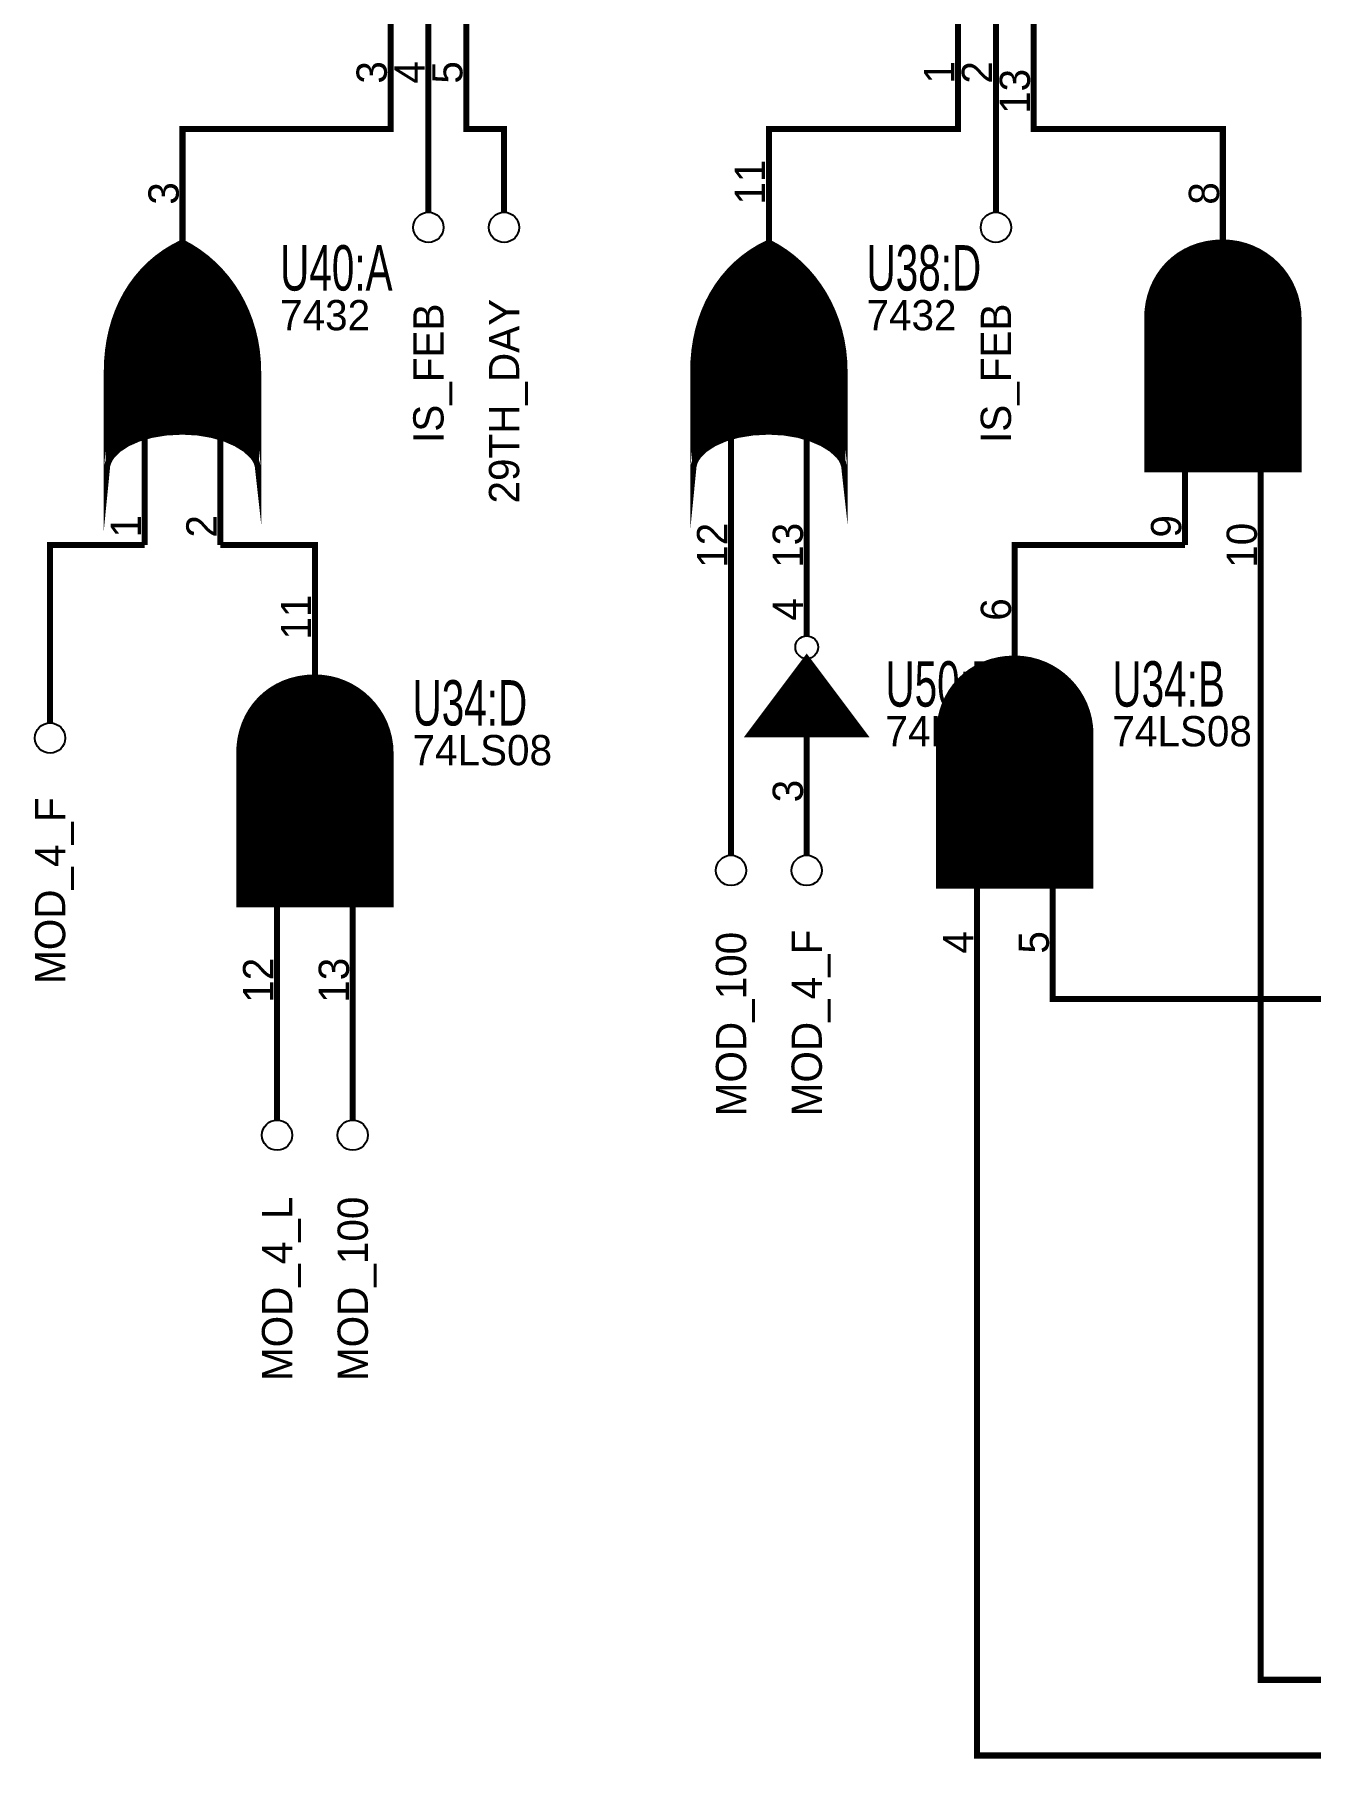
# Model space of a CAD drawing. Header units: inches. Extents: x -9.9 to 15.4, y -10.4 to 10.3.
# Drawn here: x -4.941 to -1.568, y 0.942 to 5.5 of the extents above; entities that cross this region are included whole.
import ezdxf

# ---------------------------------------------------------------- set-up
doc = ezdxf.new("R2010")
doc.units = ezdxf.units.IN
doc.layers.get('0').update_dxf_attribs({"linetype": 'CONTINUOUS'})
for name, color, linetype in [('1', 1, 'CONTINUOUS'), ('2', 2, 'CONTINUOUS'), ('3', 3, 'CONTINUOUS')]:
    doc.layers.add(name, color=color, linetype=linetype)

msp = doc.modelspace()

# ---------------------------------------------------------------- linework, layer by layer
at = {"layer": '1', "const_width": 0.016}
for points in [[(-4, 5.35), (-4, 5.25), (-4.55, 5.25), (-4.55, 5.15)], [(-3.9, 5.15), (-3.9, 5.35)], [(-3.7, 5.15), (-3.7, 5.25), (-3.8, 5.25), (-3.8, 5.35)], [(-2.5, 5.35), (-2.5, 5.25), (-3, 5.25), (-3, 5.15)], [(-2.4, 5.15), (-2.4, 5.35)], [(-1.8, 5.15), (-1.8, 5.25), (-2.3, 5.25), (-2.3, 5.35)], [(-3.9, 5.03), (-3.9, 5.15)], [(-3.7, 5.03), (-3.7, 5.15)], [(-2.4, 5.03), (-2.4, 5.15)], [(-4.9, 3.8), (-4.9, 4.15), (-4.65, 4.15)], [(-4.2, 4), (-4.2, 4.15), (-4.45, 4.15)], [(-3.1, 3.45), (-3.1, 4.15)], [(-2.9, 4.05), (-2.9, 4.15)], [(-1.9, 4.15), (-2.35, 4.15), (-2.35, 4.05)], [(-1.7, 4.15), (-1.7, 1.15), (-1, 1.15)], [(-4.9, 3.68), (-4.9, 3.8)], [(-3.1, 3.33), (-3.1, 3.45)], [(-2.9, 3.45), (-2.9, 3.45)], [(-2.9, 3.33), (-2.9, 3.45)], [(-2.45, 3.05), (-2.45, 0.95), (0.45, 0.95)], [(-2.25, 3.05), (-2.25, 2.95), (0.85, 2.95)], [(-4.3, 3), (-4.3, 2.75)], [(-4.1, 3), (-4.1, 2.75)], [(-4.3, 2.63), (-4.3, 2.75)], [(-4.1, 2.63), (-4.1, 2.75)]]:
    msp.add_lwpolyline(points, dxfattribs=at)
at = {"layer": '1'}
for centre in [(-3.9, 4.99), (-3.7, 4.99), (-2.4, 4.99), (-4.9, 3.64), (-3.1, 3.29), (-2.9, 3.29), (-4.3, 2.59), (-4.1, 2.59)]:
    msp.add_circle(centre, 0.04, dxfattribs=at)
at = {"layer": '2'}
for points in [[(-4.596457, 4.447196), (-4.596457, 4.923925)], [(-4.59252, 4.447781), (-4.59252, 4.926398)], [(-4.588583, 4.447987), (-4.588583, 4.928809)], [(-4.584646, 4.448192), (-4.584646, 4.93122)], [(-4.580709, 4.448398), (-4.580709, 4.933631)], [(-4.576772, 4.448603), (-4.576772, 4.936042)], [(-4.572834, 4.448808), (-4.572834, 4.938367)], [(-4.568898, 4.449014), (-4.568898, 4.940372)], [(-4.56496, 4.449219), (-4.56496, 4.942378)], [(-4.561024, 4.449425), (-4.561024, 4.944384)], [(-4.557086, 4.44963), (-4.557086, 4.946389)], [(-4.55315, 4.449835), (-4.55315, 4.948395)], [(-4.549212, 4.449956), (-4.549212, 4.949568)], [(-4.545276, 4.449736), (-4.545276, 4.947413)], [(-4.541338, 4.449516), (-4.541338, 4.945257)], [(-4.537402, 4.449296), (-4.537402, 4.943101)], [(-4.533464, 4.449075), (-4.533464, 4.940946)], [(-4.529528, 4.448855), (-4.529528, 4.93879)], [(-4.52559, 4.448635), (-4.52559, 4.936394)], [(-4.521654, 4.448415), (-4.521654, 4.933843)], [(-4.517716, 4.448195), (-4.517716, 4.931291)], [(-4.51378, 4.447975), (-4.51378, 4.92874)], [(-4.509842, 4.447755), (-4.509842, 4.926188)], [(-4.505906, 4.44709), (-4.505906, 4.923523)], [(-3.046457, 4.447196), (-3.046457, 4.923925)], [(-3.04252, 4.447781), (-3.04252, 4.926398)], [(-3.038583, 4.447987), (-3.038583, 4.928809)], [(-3.034646, 4.448192), (-3.034646, 4.93122)], [(-3.030709, 4.448398), (-3.030709, 4.933631)], [(-3.026772, 4.448603), (-3.026772, 4.936042)], [(-3.022835, 4.448808), (-3.022835, 4.938367)], [(-3.018898, 4.449014), (-3.018898, 4.940372)], [(-3.014961, 4.449219), (-3.014961, 4.942378)], [(-3.011024, 4.449425), (-3.011024, 4.944384)], [(-3.007087, 4.44963), (-3.007087, 4.946389)], [(-3.00315, 4.449835), (-3.00315, 4.948395)], [(-2.999213, 4.449956), (-2.999213, 4.949568)], [(-2.995275, 4.449736), (-2.995275, 4.947413)], [(-2.991338, 4.449516), (-2.991338, 4.945257)], [(-2.987401, 4.449296), (-2.987401, 4.943101)], [(-2.983464, 4.449075), (-2.983464, 4.940946)], [(-2.979527, 4.448855), (-2.979527, 4.93879)], [(-2.97559, 4.448635), (-2.97559, 4.936394)], [(-2.971653, 4.448415), (-2.971653, 4.933843)], [(-2.967716, 4.448195), (-2.967716, 4.931291)], [(-2.963779, 4.447975), (-2.963779, 4.92874)], [(-2.959842, 4.447755), (-2.959842, 4.926188)], [(-2.955905, 4.44709), (-2.955905, 4.923523)], [(-1.901575, 4.35), (-1.901575, 4.924539)], [(-1.897638, 4.35), (-1.897638, 4.926687)], [(-1.893701, 4.35), (-1.893701, 4.928568)], [(-1.889764, 4.35), (-1.889764, 4.930449)], [(-1.885827, 4.35), (-1.885827, 4.932331)], [(-1.88189, 4.35), (-1.88189, 4.934211)], [(-1.877953, 4.35), (-1.877953, 4.935623)], [(-1.874016, 4.35), (-1.874016, 4.937032)], [(-1.870079, 4.35), (-1.870079, 4.938441)], [(-1.866142, 4.35), (-1.866142, 4.939851)], [(-1.862205, 4.35), (-1.862205, 4.941171)], [(-1.858268, 4.35), (-1.858268, 4.942146)], [(-1.854331, 4.35), (-1.854331, 4.943121)], [(-1.850394, 4.35), (-1.850394, 4.944097)], [(-1.846457, 4.35), (-1.846457, 4.945073)], [(-1.84252, 4.35), (-1.84252, 4.945994)], [(-1.838583, 4.35), (-1.838583, 4.946564)], [(-1.834646, 4.35), (-1.834646, 4.947134)], [(-1.830709, 4.35), (-1.830709, 4.947704)], [(-1.826772, 4.35), (-1.826772, 4.948275)], [(-1.822835, 4.35), (-1.822835, 4.948844)], [(-1.818898, 4.35), (-1.818898, 4.94911)], [(-1.814961, 4.35), (-1.814961, 4.949295)], [(-1.811024, 4.35), (-1.811024, 4.949481)], [(-1.807087, 4.35), (-1.807087, 4.949666)], [(-1.80315, 4.35), (-1.80315, 4.949852)], [(-1.799213, 4.35), (-1.799213, 4.94996)], [(-1.795276, 4.35), (-1.795276, 4.949759)], [(-1.791339, 4.35), (-1.791339, 4.949559)], [(-1.787402, 4.35), (-1.787402, 4.949358)], [(-1.783465, 4.35), (-1.783465, 4.949158)], [(-1.779528, 4.35), (-1.779528, 4.948947)], [(-1.775591, 4.35), (-1.775591, 4.948342)], [(-1.771654, 4.35), (-1.771654, 4.947737)], [(-1.767717, 4.35), (-1.767717, 4.947132)], [(-1.76378, 4.35), (-1.76378, 4.946526)], [(-1.759843, 4.35), (-1.759843, 4.945921)], [(-1.755906, 4.35), (-1.755906, 4.944904)], [(-1.751969, 4.35), (-1.751969, 4.943885)], [(-1.748031, 4.35), (-1.748031, 4.942867)], [(-1.744094, 4.35), (-1.744094, 4.941848)], [(-1.740157, 4.35), (-1.740157, 4.940771)], [(-1.73622, 4.35), (-1.73622, 4.939323)], [(-1.732283, 4.35), (-1.732283, 4.937875)], [(-1.728346, 4.35), (-1.728346, 4.936427)], [(-1.724409, 4.35), (-1.724409, 4.934979)], [(-1.720472, 4.35), (-1.720472, 4.933314)], [(-1.716535, 4.35), (-1.716535, 4.93141)], [(-1.712598, 4.35), (-1.712598, 4.929506)], [(-1.708661, 4.35), (-1.708661, 4.927602)], [(-1.704724, 4.35), (-1.704724, 4.92568)], [(-1.700787, 4.35), (-1.700787, 4.923282)], [(-4.651575, 4.435715), (-4.651575, 4.877183)], [(-4.647638, 4.436852), (-4.647638, 4.881118)], [(-4.643701, 4.437989), (-4.643701, 4.885053)], [(-4.639764, 4.439127), (-4.639764, 4.888988)], [(-4.635827, 4.440265), (-4.635827, 4.892884)], [(-4.63189, 4.441402), (-4.63189, 4.896247)], [(-4.627953, 4.442047), (-4.627953, 4.899611)], [(-4.624016, 4.442691), (-4.624016, 4.902974)], [(-4.620079, 4.443335), (-4.620079, 4.906337)], [(-4.616142, 4.443978), (-4.616142, 4.909625)], [(-4.612205, 4.444622), (-4.612205, 4.912485)], [(-4.608268, 4.445265), (-4.608268, 4.915345)], [(-4.604331, 4.445909), (-4.604331, 4.918205)], [(-4.600394, 4.446553), (-4.600394, 4.921065)], [(-4.501968, 4.446423), (-4.501968, 4.920543)], [(-4.498032, 4.445757), (-4.498032, 4.917562)], [(-4.494094, 4.44509), (-4.494094, 4.914581)], [(-4.490158, 4.444423), (-4.490158, 4.911601)], [(-4.48622, 4.443756), (-4.48622, 4.908528)], [(-4.482284, 4.443089), (-4.482284, 4.905075)], [(-4.478346, 4.442423), (-4.478346, 4.901622)], [(-4.47441, 4.441756), (-4.47441, 4.898168)], [(-4.470472, 4.440863), (-4.470472, 4.894715)], [(-4.466536, 4.439719), (-4.466536, 4.891048)], [(-4.462598, 4.438576), (-4.462598, 4.887066)], [(-4.458662, 4.437433), (-4.458662, 4.883084)], [(-4.454724, 4.436289), (-4.454724, 4.879102)], [(-3.101575, 4.435715), (-3.101575, 4.877183)], [(-3.097638, 4.436852), (-3.097638, 4.881118)], [(-3.093701, 4.437989), (-3.093701, 4.885053)], [(-3.089764, 4.439127), (-3.089764, 4.888988)], [(-3.085827, 4.440265), (-3.085827, 4.892884)], [(-3.08189, 4.441402), (-3.08189, 4.896247)], [(-3.077953, 4.442047), (-3.077953, 4.899611)], [(-3.074016, 4.442691), (-3.074016, 4.902974)], [(-3.070079, 4.443335), (-3.070079, 4.906337)], [(-3.066142, 4.443978), (-3.066142, 4.909625)], [(-3.062205, 4.444622), (-3.062205, 4.912485)], [(-3.058268, 4.445265), (-3.058268, 4.915345)], [(-3.054331, 4.445909), (-3.054331, 4.918205)], [(-3.050394, 4.446553), (-3.050394, 4.921065)], [(-2.951968, 4.446423), (-2.951968, 4.920543)], [(-2.948031, 4.445757), (-2.948031, 4.917562)], [(-2.944094, 4.44509), (-2.944094, 4.914581)], [(-2.940157, 4.444423), (-2.940157, 4.911601)], [(-2.93622, 4.443756), (-2.93622, 4.908528)], [(-2.932283, 4.443089), (-2.932283, 4.905075)], [(-2.928346, 4.442423), (-2.928346, 4.901622)], [(-2.924409, 4.441756), (-2.924409, 4.898168)], [(-2.920472, 4.440863), (-2.920472, 4.894715)], [(-2.916535, 4.439719), (-2.916535, 4.891048)], [(-2.912598, 4.438576), (-2.912598, 4.887066)], [(-2.908661, 4.437433), (-2.908661, 4.883084)], [(-2.904724, 4.436289), (-2.904724, 4.879102)], [(-1.956693, 4.35), (-1.956693, 4.877853)], [(-1.952756, 4.35), (-1.952756, 4.882363)], [(-1.948819, 4.35), (-1.948819, 4.886874)], [(-1.944882, 4.35), (-1.944882, 4.89136)], [(-1.940945, 4.35), (-1.940945, 4.895045)], [(-1.937008, 4.35), (-1.937008, 4.898729)], [(-1.933071, 4.35), (-1.933071, 4.902414)], [(-1.929134, 4.35), (-1.929134, 4.90574)], [(-1.925197, 4.35), (-1.925197, 4.908736)], [(-1.92126, 4.35), (-1.92126, 4.911732)], [(-1.917323, 4.35), (-1.917323, 4.914728)], [(-1.913386, 4.35), (-1.913386, 4.917328)], [(-1.909449, 4.35), (-1.909449, 4.919732)], [(-1.905512, 4.35), (-1.905512, 4.922135)], [(-1.69685, 4.35), (-1.69685, 4.920883)], [(-1.692913, 4.35), (-1.692913, 4.918485)], [(-1.688976, 4.35), (-1.688976, 4.916087)], [(-1.685039, 4.35), (-1.685039, 4.913221)], [(-1.681102, 4.35), (-1.681102, 4.910273)], [(-1.677165, 4.35), (-1.677165, 4.907324)], [(-1.673228, 4.35), (-1.673228, 4.904375)], [(-1.669291, 4.35), (-1.669291, 4.900836)], [(-1.665354, 4.35), (-1.665354, 4.897255)], [(-1.661417, 4.35), (-1.661417, 4.893675)], [(-1.65748, 4.35), (-1.65748, 4.889853)], [(-1.653543, 4.35), (-1.653543, 4.885524)], [(-1.649606, 4.35), (-1.649606, 4.881195)], [(-4.687008, 4.422277), (-4.687008, 4.832561)], [(-4.683071, 4.424015), (-4.683071, 4.83833)], [(-4.679134, 4.425753), (-4.679134, 4.843702)], [(-4.675197, 4.427491), (-4.675197, 4.849074)], [(-4.67126, 4.429228), (-4.67126, 4.854446)], [(-4.667323, 4.430966), (-4.667323, 4.859209)], [(-4.663386, 4.432302), (-4.663386, 4.863804)], [(-4.659449, 4.43344), (-4.659449, 4.868399)], [(-4.655512, 4.434577), (-4.655512, 4.872993)], [(-4.450788, 4.435146), (-4.450788, 4.87512)], [(-4.44685, 4.434003), (-4.44685, 4.870589)], [(-4.442914, 4.432859), (-4.442914, 4.866004)], [(-4.438976, 4.431716), (-4.438976, 4.861419)], [(-4.43504, 4.430101), (-4.43504, 4.856834)], [(-4.431102, 4.428401), (-4.431102, 4.851736)], [(-4.427166, 4.426701), (-4.427166, 4.846449)], [(-4.423228, 4.425001), (-4.423228, 4.841163)], [(-4.419291, 4.423301), (-4.419291, 4.835876)], [(-3.137008, 4.422277), (-3.137008, 4.832561)], [(-3.133071, 4.424015), (-3.133071, 4.83833)], [(-3.129134, 4.425753), (-3.129134, 4.843702)], [(-3.125197, 4.427491), (-3.125197, 4.849074)], [(-3.12126, 4.429228), (-3.12126, 4.854446)], [(-3.117323, 4.430966), (-3.117323, 4.859209)], [(-3.113386, 4.432302), (-3.113386, 4.863804)], [(-3.109449, 4.43344), (-3.109449, 4.868399)], [(-3.105512, 4.434577), (-3.105512, 4.872993)], [(-2.900787, 4.435146), (-2.900787, 4.87512)], [(-2.89685, 4.434003), (-2.89685, 4.870589)], [(-2.892913, 4.432859), (-2.892913, 4.866004)], [(-2.888976, 4.431716), (-2.888976, 4.861419)], [(-2.885039, 4.430101), (-2.885039, 4.856834)], [(-2.881102, 4.428401), (-2.881102, 4.851736)], [(-2.877165, 4.426701), (-2.877165, 4.846449)], [(-2.873228, 4.425001), (-2.873228, 4.841163)], [(-2.869291, 4.423301), (-2.869291, 4.835876)], [(-1.980315, 4.35), (-1.980315, 4.839489)], [(-1.976378, 4.35), (-1.976378, 4.847589)], [(-1.972441, 4.35), (-1.972441, 4.854479)], [(-1.968504, 4.35), (-1.968504, 4.861368)], [(-1.964567, 4.35), (-1.964567, 4.866959)], [(-1.96063, 4.35), (-1.96063, 4.8725)], [(-1.645669, 4.35), (-1.645669, 4.87683)], [(-1.641732, 4.35), (-1.641732, 4.871574)], [(-1.637795, 4.35), (-1.637795, 4.866318)], [(-1.633858, 4.35), (-1.633858, 4.860933)], [(-1.629921, 4.35), (-1.629921, 4.85447)], [(-1.625984, 4.35), (-1.625984, 4.848008)], [(-1.622047, 4.35), (-1.622047, 4.840614)], [(-1.61811, 4.35), (-1.61811, 4.832472)], [(-4.71063, 4.408622), (-4.71063, 4.791226)], [(-4.706693, 4.411173), (-4.706693, 4.79869)], [(-4.702756, 4.413724), (-4.702756, 4.806155)], [(-4.698819, 4.416275), (-4.698819, 4.813619)], [(-4.694882, 4.418802), (-4.694882, 4.819946)], [(-4.690945, 4.42054), (-4.690945, 4.826254)], [(-4.415354, 4.421602), (-4.415354, 4.829854)], [(-4.411417, 4.419901), (-4.411417, 4.823731)], [(-4.40748, 4.417964), (-4.40748, 4.817607)], [(-4.403543, 4.41553), (-4.403543, 4.811104)], [(-4.399606, 4.413095), (-4.399606, 4.803952)], [(-4.395669, 4.410659), (-4.395669, 4.796801)], [(-4.391732, 4.408225), (-4.391732, 4.789364)], [(-3.16063, 4.408622), (-3.16063, 4.791226)], [(-3.156693, 4.411173), (-3.156693, 4.79869)], [(-3.152756, 4.413724), (-3.152756, 4.806155)], [(-3.148819, 4.416275), (-3.148819, 4.813619)], [(-3.144882, 4.418802), (-3.144882, 4.819946)], [(-3.140945, 4.42054), (-3.140945, 4.826254)], [(-2.865354, 4.421602), (-2.865354, 4.829854)], [(-2.861417, 4.419901), (-2.861417, 4.823731)], [(-2.85748, 4.417964), (-2.85748, 4.817607)], [(-2.853543, 4.41553), (-2.853543, 4.811104)], [(-2.849606, 4.413095), (-2.849606, 4.803952)], [(-2.845669, 4.410659), (-2.845669, 4.796801)], [(-2.841732, 4.408225), (-2.841732, 4.789364)], [(-1.996063, 4.35), (-1.996063, 4.791303)], [(-1.992126, 4.35), (-1.992126, 4.808031)], [(-1.988189, 4.35), (-1.988189, 4.820069)], [(-1.984252, 4.35), (-1.984252, 4.830716)], [(-1.614173, 4.35), (-1.614173, 4.823285)], [(-1.610236, 4.35), (-1.610236, 4.812582)], [(-1.606299, 4.35), (-1.606299, 4.798746)], [(-4.730315, 4.391914), (-4.730315, 4.741431)], [(-4.726378, 4.395767), (-4.726378, 4.752733)], [(-4.722441, 4.399619), (-4.722441, 4.763664)], [(-4.718504, 4.403471), (-4.718504, 4.773339)], [(-4.714567, 4.406071), (-4.714567, 4.782285)], [(-4.387795, 4.405789), (-4.387795, 4.780903)], [(-4.383858, 4.403231), (-4.383858, 4.772442)], [(-4.379921, 4.399635), (-4.379921, 4.763217)], [(-4.375984, 4.396038), (-4.375984, 4.753009)], [(-4.372047, 4.392442), (-4.372047, 4.742694)], [(-3.180315, 4.391914), (-3.180315, 4.741431)], [(-3.176378, 4.395767), (-3.176378, 4.752733)], [(-3.172441, 4.399619), (-3.172441, 4.763664)], [(-3.168504, 4.403471), (-3.168504, 4.773339)], [(-3.164567, 4.406071), (-3.164567, 4.782285)], [(-2.837795, 4.405789), (-2.837795, 4.780903)], [(-2.833858, 4.403231), (-2.833858, 4.772442)], [(-2.829921, 4.399635), (-2.829921, 4.763217)], [(-2.825984, 4.396038), (-2.825984, 4.753009)], [(-2.822047, 4.392442), (-2.822047, 4.742694)], [(-2, 4.35), (-2, 4.75)], [(-1.602362, 4.35), (-1.602362, 4.77899)], [(-1.6, 4.35), (-1.6, 4.75)], [(-4.738189, 4.383029), (-4.738189, 4.712636)], [(-4.734252, 4.388062), (-4.734252, 4.727677)], [(-4.36811, 4.388846), (-4.36811, 4.730007)], [(-4.364173, 4.384593), (-4.364173, 4.717123)], [(-4.360236, 4.379389), (-4.360236, 4.700595)], [(-3.188189, 4.383029), (-3.188189, 4.712636)], [(-3.184252, 4.388062), (-3.184252, 4.727677)], [(-2.81811, 4.388846), (-2.81811, 4.730007)], [(-2.814173, 4.384593), (-2.814173, 4.717123)], [(-2.810236, 4.379389), (-2.810236, 4.700595)], [(-4.746063, 4.369191), (-4.746063, 4.669664)], [(-4.742126, 4.377187), (-4.742126, 4.694502)], [(-4.356299, 4.372749), (-4.356299, 4.68081)], [(-4.352362, 4.363405), (-4.352362, 4.65217)], [(-3.196063, 4.369191), (-3.196063, 4.669664)], [(-3.192126, 4.377187), (-3.192126, 4.694502)], [(-2.806299, 4.372749), (-2.806299, 4.68081)], [(-2.802362, 4.363405), (-2.802362, 4.65217)], [(-4.75, 4.35), (-4.75, 4.61)], [(-4.35, 4.35), (-4.35, 4.61)], [(-3.2, 4.35), (-3.2, 4.61)], [(-2.8, 4.35), (-2.8, 4.61)], [(-2.914173, 3.831102), (-2.885827, 3.831102)], [(-2.911221, 3.835039), (-2.88878, 3.835039)], [(-2.908268, 3.838976), (-2.891732, 3.838976)], [(-2.905315, 3.842913), (-2.894685, 3.842913)], [(-2.902362, 3.84685), (-2.897638, 3.84685)], [(-2.9, 3.85), (-2.9, 3.85)], [(-2.439764, 3.25), (-2.439764, 3.83045)], [(-2.435827, 3.25), (-2.435827, 3.832331)], [(-2.43189, 3.25), (-2.43189, 3.834211)], [(-2.427953, 3.25), (-2.427953, 3.835623)], [(-2.424016, 3.25), (-2.424016, 3.837032)], [(-2.420079, 3.25), (-2.420079, 3.838441)], [(-2.416142, 3.25), (-2.416142, 3.839851)], [(-2.412205, 3.25), (-2.412205, 3.841171)], [(-2.408268, 3.25), (-2.408268, 3.842146)], [(-2.404331, 3.25), (-2.404331, 3.843122)], [(-2.400394, 3.25), (-2.400394, 3.844097)], [(-2.396457, 3.25), (-2.396457, 3.845073)], [(-2.39252, 3.25), (-2.39252, 3.845994)], [(-2.388583, 3.25), (-2.388583, 3.846564)], [(-2.384646, 3.25), (-2.384646, 3.847134)], [(-2.380709, 3.25), (-2.380709, 3.847704)], [(-2.376772, 3.25), (-2.376772, 3.848274)], [(-2.372835, 3.25), (-2.372835, 3.848845)], [(-2.368898, 3.25), (-2.368898, 3.849109)], [(-2.364961, 3.25), (-2.364961, 3.849295)], [(-2.361024, 3.25), (-2.361024, 3.84948)], [(-2.357087, 3.25), (-2.357087, 3.849666)], [(-2.35315, 3.25), (-2.35315, 3.849852)], [(-2.349213, 3.25), (-2.349213, 3.84996)], [(-2.345276, 3.25), (-2.345276, 3.849759)], [(-2.341339, 3.25), (-2.341339, 3.849559)], [(-2.337402, 3.25), (-2.337402, 3.849358)], [(-2.333465, 3.25), (-2.333465, 3.849158)], [(-2.329528, 3.25), (-2.329528, 3.848947)], [(-2.325591, 3.25), (-2.325591, 3.848342)], [(-2.321654, 3.25), (-2.321654, 3.847737)], [(-2.317717, 3.25), (-2.317717, 3.847131)], [(-2.31378, 3.25), (-2.31378, 3.846526)], [(-2.309843, 3.25), (-2.309843, 3.845921)], [(-2.305906, 3.25), (-2.305906, 3.844904)], [(-2.301969, 3.25), (-2.301969, 3.843885)], [(-2.298032, 3.25), (-2.298032, 3.842867)], [(-2.294095, 3.25), (-2.294095, 3.841848)], [(-2.290158, 3.25), (-2.290158, 3.840771)], [(-2.286221, 3.25), (-2.286221, 3.839323)], [(-2.282284, 3.25), (-2.282284, 3.837875)], [(-2.278347, 3.25), (-2.278347, 3.836427)], [(-2.27441, 3.25), (-2.27441, 3.834979)], [(-2.270473, 3.25), (-2.270473, 3.833314)], [(-2.266536, 3.25), (-2.266536, 3.83141)], [(-2.262599, 3.25), (-2.262599, 3.829506)], [(-4.28189, 3.2), (-4.28189, 3.784211)], [(-4.277953, 3.2), (-4.277953, 3.785623)], [(-4.274016, 3.2), (-4.274016, 3.787032)], [(-4.270079, 3.2), (-4.270079, 3.788441)], [(-4.266142, 3.2), (-4.266142, 3.789851)], [(-4.262205, 3.2), (-4.262205, 3.79117)], [(-4.258268, 3.2), (-4.258268, 3.792146)], [(-4.254331, 3.2), (-4.254331, 3.793122)], [(-4.250394, 3.2), (-4.250394, 3.794097)], [(-4.246457, 3.2), (-4.246457, 3.795073)], [(-4.24252, 3.2), (-4.24252, 3.795994)], [(-4.238583, 3.2), (-4.238583, 3.796564)], [(-4.234646, 3.2), (-4.234646, 3.797134)], [(-4.230709, 3.2), (-4.230709, 3.797704)], [(-4.226772, 3.2), (-4.226772, 3.798275)], [(-4.222835, 3.2), (-4.222835, 3.798845)], [(-4.218898, 3.2), (-4.218898, 3.799109)], [(-4.214961, 3.2), (-4.214961, 3.799295)], [(-4.211024, 3.2), (-4.211024, 3.79948)], [(-4.207087, 3.2), (-4.207087, 3.799666)], [(-4.20315, 3.2), (-4.20315, 3.799852)], [(-4.199213, 3.2), (-4.199213, 3.79996)], [(-4.195276, 3.2), (-4.195276, 3.799759)], [(-4.191339, 3.2), (-4.191339, 3.799559)], [(-4.187402, 3.2), (-4.187402, 3.799358)], [(-4.183465, 3.2), (-4.183465, 3.799158)], [(-4.179528, 3.2), (-4.179528, 3.798947)], [(-4.175591, 3.2), (-4.175591, 3.798342)], [(-4.171654, 3.2), (-4.171654, 3.797737)], [(-4.167717, 3.2), (-4.167717, 3.797132)], [(-4.16378, 3.2), (-4.16378, 3.796526)], [(-4.159842, 3.2), (-4.159842, 3.795921)], [(-4.155906, 3.2), (-4.155906, 3.794904)], [(-4.151968, 3.2), (-4.151968, 3.793885)], [(-4.148032, 3.2), (-4.148032, 3.792867)], [(-4.144094, 3.2), (-4.144094, 3.791848)], [(-4.140158, 3.2), (-4.140158, 3.790771)], [(-4.13622, 3.2), (-4.13622, 3.789323)], [(-4.132284, 3.2), (-4.132284, 3.787875)], [(-4.128346, 3.2), (-4.128346, 3.786427)], [(-4.12441, 3.2), (-4.12441, 3.784979)], [(-4.120472, 3.2), (-4.120472, 3.783314)], [(-2.949606, 3.783858), (-2.850394, 3.783858)], [(-2.946654, 3.787795), (-2.853346, 3.787795)], [(-2.943701, 3.791732), (-2.856299, 3.791732)], [(-2.940748, 3.795669), (-2.859252, 3.795669)], [(-2.937795, 3.799606), (-2.862205, 3.799606)], [(-2.934843, 3.803543), (-2.865157, 3.803543)], [(-2.93189, 3.80748), (-2.86811, 3.80748)], [(-2.928937, 3.811417), (-2.871063, 3.811417)], [(-2.925984, 3.815354), (-2.874016, 3.815354)], [(-2.923032, 3.819291), (-2.876969, 3.819291)], [(-2.920079, 3.823228), (-2.879921, 3.823228)], [(-2.917126, 3.827165), (-2.882874, 3.827165)], [(-2.498819, 3.25), (-2.498819, 3.786874)], [(-2.494882, 3.25), (-2.494882, 3.79136)], [(-2.490945, 3.25), (-2.490945, 3.795045)], [(-2.487008, 3.25), (-2.487008, 3.798729)], [(-2.483071, 3.25), (-2.483071, 3.802414)], [(-2.479134, 3.25), (-2.479134, 3.80574)], [(-2.475197, 3.25), (-2.475197, 3.808736)], [(-2.47126, 3.25), (-2.47126, 3.811732)], [(-2.467323, 3.25), (-2.467323, 3.814728)], [(-2.463386, 3.25), (-2.463386, 3.817328)], [(-2.459449, 3.25), (-2.459449, 3.819732)], [(-2.455512, 3.25), (-2.455512, 3.822135)], [(-2.451575, 3.25), (-2.451575, 3.824539)], [(-2.447638, 3.25), (-2.447638, 3.826687)], [(-2.443701, 3.25), (-2.443701, 3.828568)], [(-2.258662, 3.25), (-2.258662, 3.827602)], [(-2.254725, 3.25), (-2.254725, 3.82568)], [(-2.250787, 3.25), (-2.250787, 3.823282)], [(-2.24685, 3.25), (-2.24685, 3.820883)], [(-2.242913, 3.25), (-2.242913, 3.818485)], [(-2.238976, 3.25), (-2.238976, 3.816087)], [(-2.235039, 3.25), (-2.235039, 3.813221)], [(-2.231102, 3.25), (-2.231102, 3.810272)], [(-2.227165, 3.25), (-2.227165, 3.807324)], [(-2.223228, 3.25), (-2.223228, 3.804375)], [(-2.219291, 3.25), (-2.219291, 3.800836)], [(-2.215354, 3.25), (-2.215354, 3.797256)], [(-2.211417, 3.25), (-2.211417, 3.793675)], [(-2.20748, 3.25), (-2.20748, 3.789854)], [(-2.203543, 3.25), (-2.203543, 3.785524)], [(-4.344882, 3.2), (-4.344882, 3.74136)], [(-4.340945, 3.2), (-4.340945, 3.745045)], [(-4.337008, 3.2), (-4.337008, 3.748729)], [(-4.333071, 3.2), (-4.333071, 3.752414)], [(-4.329134, 3.2), (-4.329134, 3.75574)], [(-4.325197, 3.2), (-4.325197, 3.758736)], [(-4.32126, 3.2), (-4.32126, 3.761732)], [(-4.317323, 3.2), (-4.317323, 3.764728)], [(-4.313386, 3.2), (-4.313386, 3.767328)], [(-4.309449, 3.2), (-4.309449, 3.769732)], [(-4.305512, 3.2), (-4.305512, 3.772135)], [(-4.301575, 3.2), (-4.301575, 3.774539)], [(-4.297638, 3.2), (-4.297638, 3.776687)], [(-4.293701, 3.2), (-4.293701, 3.778569)], [(-4.289764, 3.2), (-4.289764, 3.78045)], [(-4.285827, 3.2), (-4.285827, 3.782331)], [(-4.116536, 3.2), (-4.116536, 3.78141)], [(-4.112598, 3.2), (-4.112598, 3.779506)], [(-4.108662, 3.2), (-4.108662, 3.777602)], [(-4.104724, 3.2), (-4.104724, 3.77568)], [(-4.100788, 3.2), (-4.100788, 3.773282)], [(-4.09685, 3.2), (-4.09685, 3.770883)], [(-4.092913, 3.2), (-4.092913, 3.768485)], [(-4.088976, 3.2), (-4.088976, 3.766087)], [(-4.085039, 3.2), (-4.085039, 3.763221)], [(-4.081102, 3.2), (-4.081102, 3.760273)], [(-4.077165, 3.2), (-4.077165, 3.757324)], [(-4.073228, 3.2), (-4.073228, 3.754375)], [(-4.069291, 3.2), (-4.069291, 3.750836)], [(-4.065354, 3.2), (-4.065354, 3.747256)], [(-4.061417, 3.2), (-4.061417, 3.743675)], [(-4.05748, 3.2), (-4.05748, 3.739854)], [(-2.982087, 3.740551), (-2.817913, 3.740551)], [(-2.979134, 3.744488), (-2.820866, 3.744488)], [(-2.976181, 3.748425), (-2.823819, 3.748425)], [(-2.973228, 3.752362), (-2.826772, 3.752362)], [(-2.970276, 3.756299), (-2.829724, 3.756299)], [(-2.967323, 3.760236), (-2.832677, 3.760236)], [(-2.96437, 3.764173), (-2.83563, 3.764173)], [(-2.961417, 3.76811), (-2.838583, 3.76811)], [(-2.958465, 3.772047), (-2.841535, 3.772047)], [(-2.955512, 3.775984), (-2.844488, 3.775984)], [(-2.952559, 3.779921), (-2.847441, 3.779921)], [(-2.530315, 3.25), (-2.530315, 3.739489)], [(-2.526378, 3.25), (-2.526378, 3.747589)], [(-2.522441, 3.25), (-2.522441, 3.754479)], [(-2.518504, 3.25), (-2.518504, 3.761368)], [(-2.514567, 3.25), (-2.514567, 3.766959)], [(-2.51063, 3.25), (-2.51063, 3.7725)], [(-2.506693, 3.25), (-2.506693, 3.777853)], [(-2.502756, 3.25), (-2.502756, 3.782363)], [(-2.199606, 3.25), (-2.199606, 3.781195)], [(-2.195669, 3.25), (-2.195669, 3.77683)], [(-2.191732, 3.25), (-2.191732, 3.771574)], [(-2.187795, 3.25), (-2.187795, 3.766318)], [(-2.183858, 3.25), (-2.183858, 3.760933)], [(-2.179921, 3.25), (-2.179921, 3.754471)], [(-2.175984, 3.25), (-2.175984, 3.748008)], [(-2.172047, 3.25), (-2.172047, 3.740614)], [(-4.376378, 3.2), (-4.376378, 3.697589)], [(-4.372441, 3.2), (-4.372441, 3.704479)], [(-4.368504, 3.2), (-4.368504, 3.711368)], [(-4.364567, 3.2), (-4.364567, 3.716959)], [(-4.36063, 3.2), (-4.36063, 3.7225)], [(-4.356693, 3.2), (-4.356693, 3.727853)], [(-4.352756, 3.2), (-4.352756, 3.732363)], [(-4.348819, 3.2), (-4.348819, 3.736874)], [(-4.053543, 3.2), (-4.053543, 3.735524)], [(-4.049606, 3.2), (-4.049606, 3.731195)], [(-4.045669, 3.2), (-4.045669, 3.72683)], [(-4.041732, 3.2), (-4.041732, 3.721574)], [(-4.037795, 3.2), (-4.037795, 3.716318)], [(-4.033858, 3.2), (-4.033858, 3.710933)], [(-4.029921, 3.2), (-4.029921, 3.70447)], [(-4.025984, 3.2), (-4.025984, 3.698008)], [(-3.01752, 3.693307), (-2.78248, 3.693307)], [(-3.014567, 3.697244), (-2.785433, 3.697244)], [(-3.011614, 3.701181), (-2.788386, 3.701181)], [(-3.008662, 3.705118), (-2.791339, 3.705118)], [(-3.005709, 3.709055), (-2.794291, 3.709055)], [(-3.002756, 3.712992), (-2.797244, 3.712992)], [(-2.999803, 3.716929), (-2.800197, 3.716929)], [(-2.99685, 3.720866), (-2.80315, 3.720866)], [(-2.993898, 3.724803), (-2.806102, 3.724803)], [(-2.990945, 3.72874), (-2.809055, 3.72874)], [(-2.987992, 3.732677), (-2.812008, 3.732677)], [(-2.985039, 3.736614), (-2.814961, 3.736614)], [(-2.542126, 3.25), (-2.542126, 3.708031)], [(-2.538189, 3.25), (-2.538189, 3.720069)], [(-2.534252, 3.25), (-2.534252, 3.730716)], [(-2.16811, 3.25), (-2.16811, 3.732472)], [(-2.164173, 3.25), (-2.164173, 3.723285)], [(-2.160236, 3.25), (-2.160236, 3.712581)], [(-2.156299, 3.25), (-2.156299, 3.698746)], [(-4.392126, 3.2), (-4.392126, 3.658031)], [(-4.388189, 3.2), (-4.388189, 3.670069)], [(-4.384252, 3.2), (-4.384252, 3.680716)], [(-4.380315, 3.2), (-4.380315, 3.689489)], [(-4.022047, 3.2), (-4.022047, 3.690614)], [(-4.01811, 3.2), (-4.01811, 3.682472)], [(-4.014173, 3.2), (-4.014173, 3.673285)], [(-4.010236, 3.2), (-4.010236, 3.662581)], [(-4.006299, 3.2), (-4.006299, 3.648746)], [(-3.05, 3.65), (-2.75, 3.65)], [(-3.047047, 3.653937), (-2.752953, 3.653937)], [(-3.044095, 3.657874), (-2.755906, 3.657874)], [(-3.041142, 3.661811), (-2.758858, 3.661811)], [(-3.038189, 3.665748), (-2.761811, 3.665748)], [(-3.035236, 3.669685), (-2.764764, 3.669685)], [(-3.032284, 3.673622), (-2.767717, 3.673622)], [(-3.029331, 3.677559), (-2.770669, 3.677559)], [(-3.026378, 3.681496), (-2.773622, 3.681496)], [(-3.023425, 3.685433), (-2.776575, 3.685433)], [(-3.020473, 3.68937), (-2.779528, 3.68937)], [(-2.55, 3.25), (-2.55, 3.65)], [(-2.546063, 3.25), (-2.546063, 3.691303)], [(-2.152362, 3.25), (-2.152362, 3.67899)], [(-2.15, 3.25), (-2.15, 3.65)], [(-4.396063, 3.2), (-4.396063, 3.641303)], [(-4.002362, 3.2), (-4.002362, 3.62899)], [(-4.4, 3.2), (-4.4, 3.6)], [(-4, 3.2), (-4, 3.6)]]:
    msp.add_lwpolyline(points, dxfattribs=at)
at = {"layer": '3', "const_width": 0.016}
for points in [[(-4, 5.35), (-4, 5.55)], [(-3.9, 5.35), (-3.9, 5.55)], [(-3.8, 5.35), (-3.8, 5.55)], [(-2.5, 5.35), (-2.5, 5.55)], [(-2.4, 5.35), (-2.4, 5.55)], [(-2.3, 5.35), (-2.3, 5.55)], [(-4.55, 5.15), (-4.55, 4.95)], [(-3, 5.15), (-3, 4.95)], [(-1.8, 5.15), (-1.8, 4.95)], [(-4.55, 4.95), (-4.573669, 4.937942), (-4.595918, 4.924316), (-4.616731, 4.909197), (-4.636094, 4.892656), (-4.653992, 4.874768), (-4.67041, 4.855606), (-4.685335, 4.835242), (-4.69875, 4.81375), (-4.710642, 4.791203), (-4.720996, 4.767675), (-4.729797, 4.74324), (-4.737031, 4.717969), (-4.742683, 4.691936), (-4.746738, 4.665215), (-4.749182, 4.637878), (-4.75, 4.61), (-4.75, 4.35), (-4.749073, 4.359363), (-4.746328, 4.368652), (-4.741827, 4.377795), (-4.735625, 4.386719), (-4.718359, 4.403614), (-4.695, 4.41875), (-4.666016, 4.431543), (-4.631875, 4.441406), (-4.593047, 4.447754), (-4.55, 4.45), (-4.509824, 4.447754), (-4.472344, 4.441406), (-4.438379, 4.431543), (-4.40875, 4.41875), (-4.384277, 4.403614), (-4.365781, 4.386719), (-4.359031, 4.377795), (-4.354082, 4.368652), (-4.351038, 4.359363), (-4.35, 4.35), (-4.35, 4.61), (-4.350927, 4.637878), (-4.353672, 4.665215), (-4.358174, 4.691936), (-4.364375, 4.717969), (-4.372217, 4.74324), (-4.38164, 4.767675), (-4.392588, 4.791203), (-4.405, 4.81375), (-4.418818, 4.835242), (-4.433984, 4.855606), (-4.450439, 4.874768), (-4.468125, 4.892656), (-4.486983, 4.909197), (-4.506953, 4.924316), (-4.527978, 4.937942), (-4.55, 4.95)], [(-3, 4.95), (-3.023669, 4.937942), (-3.045918, 4.924316), (-3.066731, 4.909197), (-3.086094, 4.892656), (-3.103992, 4.874768), (-3.12041, 4.855606), (-3.135335, 4.835242), (-3.14875, 4.81375), (-3.160642, 4.791203), (-3.170996, 4.767675), (-3.179797, 4.74324), (-3.187031, 4.717969), (-3.192683, 4.691936), (-3.196738, 4.665215), (-3.199182, 4.637878), (-3.2, 4.61), (-3.2, 4.35), (-3.199072, 4.359363), (-3.196328, 4.368652), (-3.191826, 4.377795), (-3.185625, 4.386719), (-3.16836, 4.403614), (-3.145, 4.41875), (-3.116016, 4.431543), (-3.081875, 4.441406), (-3.043047, 4.447754), (-3, 4.45), (-2.959824, 4.447754), (-2.922344, 4.441406), (-2.888379, 4.431543), (-2.85875, 4.41875), (-2.834277, 4.403614), (-2.815781, 4.386719), (-2.809031, 4.377795), (-2.804082, 4.368652), (-2.801037, 4.359363), (-2.8, 4.35), (-2.8, 4.61), (-2.800928, 4.637878), (-2.803672, 4.665215), (-2.808174, 4.691936), (-2.814375, 4.717969), (-2.822217, 4.74324), (-2.83164, 4.767675), (-2.842588, 4.791203), (-2.855, 4.81375), (-2.868819, 4.835242), (-2.883984, 4.855606), (-2.900439, 4.874768), (-2.918125, 4.892656), (-2.936983, 4.909197), (-2.956953, 4.924316), (-2.977978, 4.937942), (-3, 4.95)], [(-1.8, 4.95), (-1.822022, 4.948963), (-1.843047, 4.945918), (-1.863017, 4.940969), (-1.881875, 4.934219), (-1.899561, 4.925769), (-1.916016, 4.915723), (-1.931182, 4.904182), (-1.945, 4.89125), (-1.957412, 4.877029), (-1.968359, 4.861621), (-1.977783, 4.845129), (-1.985625, 4.827656), (-1.991826, 4.809304), (-1.996328, 4.790175), (-1.999072, 4.770374), (-2, 4.75), (-2, 4.35), (-1.6, 4.35), (-1.6, 4.75), (-1.601037, 4.770374), (-1.604082, 4.790175), (-1.609031, 4.809304), (-1.615781, 4.827656), (-1.624231, 4.845129), (-1.634277, 4.861621), (-1.645818, 4.877029), (-1.65875, 4.89125), (-1.672971, 4.904182), (-1.688379, 4.915723), (-1.70487, 4.925769), (-1.722344, 4.934219), (-1.740696, 4.940969), (-1.759824, 4.945918), (-1.779626, 4.948963), (-1.8, 4.95)], [(-4.65, 4.35), (-4.65, 4.43)], [(-4.45, 4.35), (-4.45, 4.43)], [(-3.1, 4.35), (-3.1, 4.43)], [(-2.9, 4.35), (-2.9, 4.43)], [(-4.65, 4.15), (-4.65, 4.35)], [(-4.45, 4.15), (-4.45, 4.35)], [(-3.1, 4.15), (-3.1, 4.35)], [(-2.9, 4.15), (-2.9, 4.35)], [(-1.9, 4.15), (-1.9, 4.35)], [(-1.7, 4.15), (-1.7, 4.35)], [(-2.9, 4.05), (-2.9, 3.91)], [(-2.35, 4.05), (-2.35, 3.85)], [(-4.2, 4), (-4.2, 3.8)], [(-3.05, 3.65), (-2.75, 3.65), (-2.9, 3.85), (-3.05, 3.65)], [(-2.35, 3.85), (-2.372022, 3.848963), (-2.393047, 3.845918), (-2.413017, 3.840969), (-2.431875, 3.834219), (-2.449561, 3.825769), (-2.466016, 3.815723), (-2.481181, 3.804182), (-2.495, 3.79125), (-2.507412, 3.777029), (-2.518359, 3.761621), (-2.527783, 3.74513), (-2.535625, 3.727656), (-2.541826, 3.709304), (-2.546328, 3.690176), (-2.549073, 3.670374), (-2.55, 3.65), (-2.55, 3.25), (-2.15, 3.25), (-2.15, 3.65), (-2.151037, 3.670374), (-2.154082, 3.690176), (-2.159031, 3.709304), (-2.165781, 3.727656), (-2.174231, 3.74513), (-2.184277, 3.761621), (-2.195818, 3.777029), (-2.20875, 3.79125), (-2.222971, 3.804182), (-2.238379, 3.815723), (-2.25487, 3.825769), (-2.272344, 3.834219), (-2.290696, 3.840969), (-2.309824, 3.845918), (-2.329626, 3.848963), (-2.35, 3.85)], [(-4.2, 3.8), (-4.222022, 3.798963), (-4.243047, 3.795918), (-4.263017, 3.790969), (-4.281875, 3.784219), (-4.299561, 3.775769), (-4.316016, 3.765723), (-4.331182, 3.754182), (-4.345, 3.74125), (-4.357412, 3.727029), (-4.36836, 3.711621), (-4.377783, 3.69513), (-4.385625, 3.677656), (-4.391826, 3.659304), (-4.396328, 3.640176), (-4.399073, 3.620374), (-4.4, 3.6), (-4.4, 3.2), (-4, 3.2), (-4, 3.6), (-4.001038, 3.620374), (-4.004082, 3.640176), (-4.009031, 3.659304), (-4.015781, 3.677656), (-4.02423, 3.69513), (-4.034277, 3.711621), (-4.045818, 3.727029), (-4.05875, 3.74125), (-4.072971, 3.754182), (-4.088379, 3.765723), (-4.10487, 3.775769), (-4.122344, 3.784219), (-4.140696, 3.790969), (-4.159824, 3.795918), (-4.179626, 3.798963), (-4.2, 3.8)], [(-2.9, 3.45), (-2.9, 3.65)], [(-2.45, 3.05), (-2.45, 3.25)], [(-2.25, 3.05), (-2.25, 3.25)], [(-4.3, 3), (-4.3, 3.2)], [(-4.1, 3), (-4.1, 3.2)]]:
    msp.add_lwpolyline(points, dxfattribs=at)
at = {"layer": '3'}
msp.add_circle((-2.9, 3.88), 0.03, dxfattribs=at)

# ---------------------------------------------------------------- texts
for s, p in [('3', (-4.01, 5.37)), ('4', (-3.91, 5.37)), ('5', (-3.81, 5.37)), ('1', (-2.51, 5.37)), ('2', (-2.41, 5.37)), ('13', (-2.31, 5.29)), ('11', (-3.01, 5.05)), ('3', (-4.56, 5.05)), ('8', (-1.81, 5.05)), ('29TH_DAY', (-3.66, 4.26)), ('IS_FEB', (-3.86, 4.42)), ('IS_FEB', (-2.36, 4.42)), ('1', (-4.66, 4.17)), ('2', (-4.46, 4.17)), ('12', (-3.11, 4.09)), ('13', (-2.91, 4.09)), ('9', (-1.91, 4.17)), ('10', (-1.71, 4.09)), ('11', (-4.21, 3.9)), ('4', (-2.91, 3.95)), ('6', (-2.36, 3.95)), ('3', (-2.91, 3.47)), ('MOD_4_F', (-4.86, 2.99)), ('MOD_100', (-3.06, 2.64)), ('MOD_4_F', (-2.86, 2.64)), ('4', (-2.46, 3.07)), ('5', (-2.26, 3.07)), ('13', (-4.11, 2.94)), ('12', (-4.31, 2.94)), ('MOD_4_L', (-4.26, 1.94)), ('MOD_100', (-4.06, 1.94))]:
    msp.add_text(s, height=0.08, rotation=90).set_placement(p)
at = {"width": 0.666667}
for s, p in [('U40:A', (-4.292, 4.823)), ('U38:D', (-2.742, 4.823)), ('U50:B', (-2.692, 3.723)), ('U34:B', (-2.092, 3.723)), ('U34:D', (-3.942, 3.673))]:
    msp.add_text(s, height=0.12, dxfattribs=at).set_placement(p)
for s, p in [('7432', (-4.292, 4.718)), ('7432', (-2.742, 4.718)), ('74LS14', (-2.692, 3.618)), ('74LS08', (-2.092, 3.618)), ('74LS08', (-3.942, 3.568))]:
    msp.add_text(s, height=0.08).set_placement(p)

doc.saveas('drawing.dxf')
